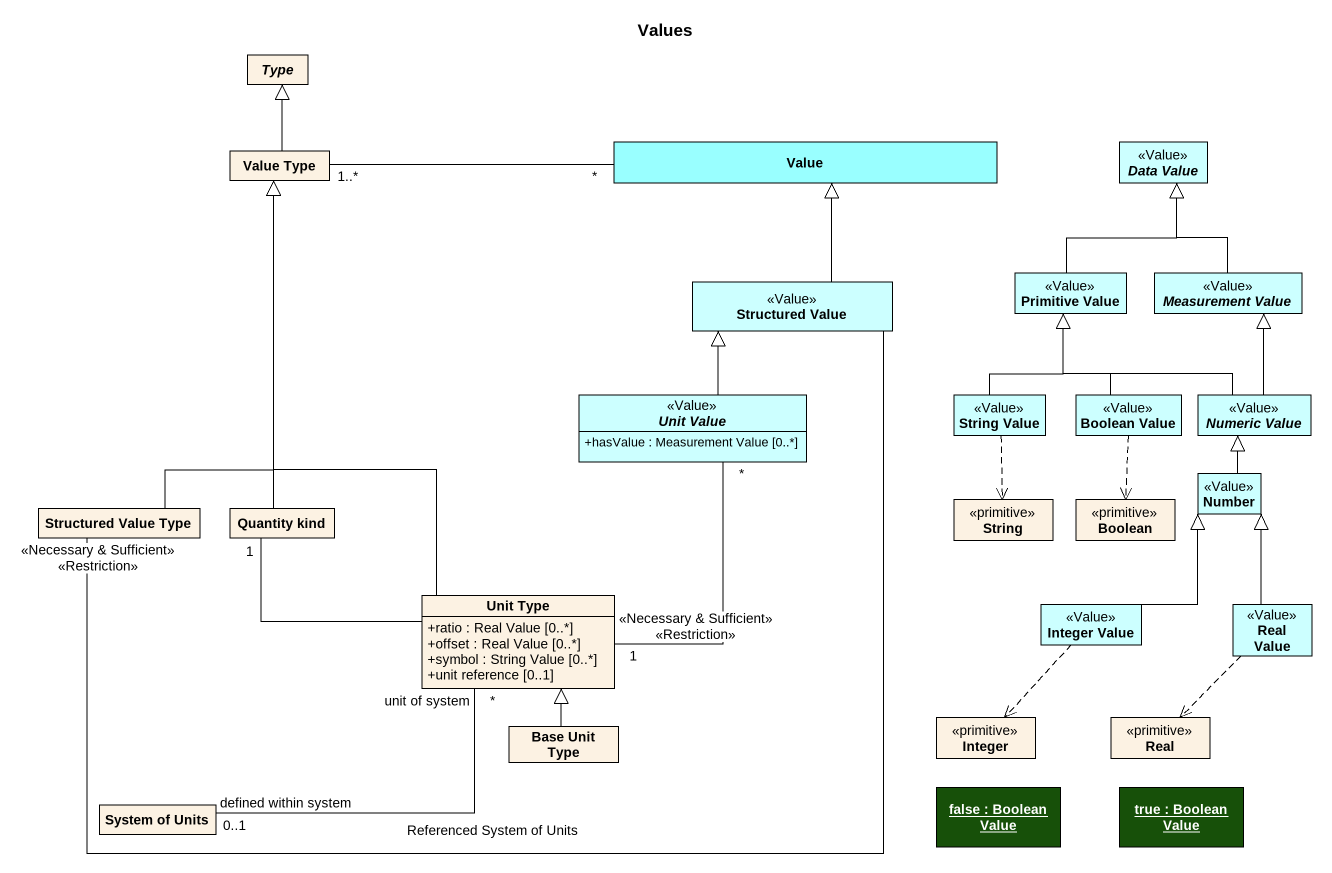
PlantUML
@startuml
title Values
hide circle
hide empty members
skinparam classAttributeIconSize 0
abstract class Type
class "Value Type" as Value_Type
class Value #99FFFF
abstract class "Data Value" as Data_Value <<Value>> #CCFFFF
class "Structured Value" as Structured_Value <<Value>> #CCFFFF
class "Primitive Value" as Primitive_Value <<Value>> #CCFFFF
abstract class "Measurement Value" as Measurement_Value <<Value>> #CCFFFF
abstract class "Unit Value" as Unit_Value <<Value>> #CCFFFF {
  +hasValue : Measurement Value [0..*]
}
class "String Value" as String_Value <<Value>> #CCFFFF
class "Boolean Value" as Boolean_Value <<Value>> #CCFFFF
abstract class "Numeric Value" as Numeric_Value <<Value>> #CCFFFF
class Number <<Value>> #CCFFFF
class "Structured Value Type" as Structured_Value_Type
class "Quantity kind" as Quantity_kind
class String <<primitive>>
class Boolean <<primitive>>
class "Unit Type" as Unit_Type {
  +ratio : Real Value [0..*]
  +offset : Real Value [0..*]
  +symbol : String Value [0..*]
  +unit reference [0..1]
}
class "Integer Value" as Integer_Value <<Value>> #CCFFFF
class "Real Value" as Real_Value <<Value>> #CCFFFF
class Integer <<primitive>>
class Real <<primitive>>
class "Base Unit Type" as Base_Unit_Type
class "System of Units" as System_of_Units
object "false : Boolean Value" as false #175009
object "true : Boolean Value" as true #175009
Value_Type -up-|> Type
Value_Type "1..*" -right- "*" Value
Structured_Value -up-|> Value
Primitive_Value -up-|> Data_Value
Measurement_Value -up-|> Data_Value
Unit_Value -up-|> Structured_Value
String_Value -up-|> Primitive_Value
String_Value ..> String
Boolean_Value -up-|> Primitive_Value
Boolean_Value ..> Boolean
Numeric_Value -up-|> Primitive_Value
Numeric_Value -up-|> Measurement_Value
Number -up-|> Numeric_Value
Structured_Value_Type -up-|> Value_Type
Structured_Value_Type "<<Necessary & Sufficient>> <<Restriction>>" -right- Structured_Value
Quantity_kind -up-|> Value_Type
Unit_Type -up-|> Value_Type
Unit_Type "<<Necessary & Sufficient>> <<Restriction>>\n1" -up- "*" Unit_Value
Unit_Type -left- "1" Quantity_kind
Unit_Type "unit of system\n*" -left- "defined within system\n0..1" System_of_Units : Referenced System of Units
Integer_Value -up-|> Number
Integer_Value ..> Integer
Real_Value -up-|> Number
Real_Value ..> Real
Base_Unit_Type -up-|> Unit_Type
@enduml
